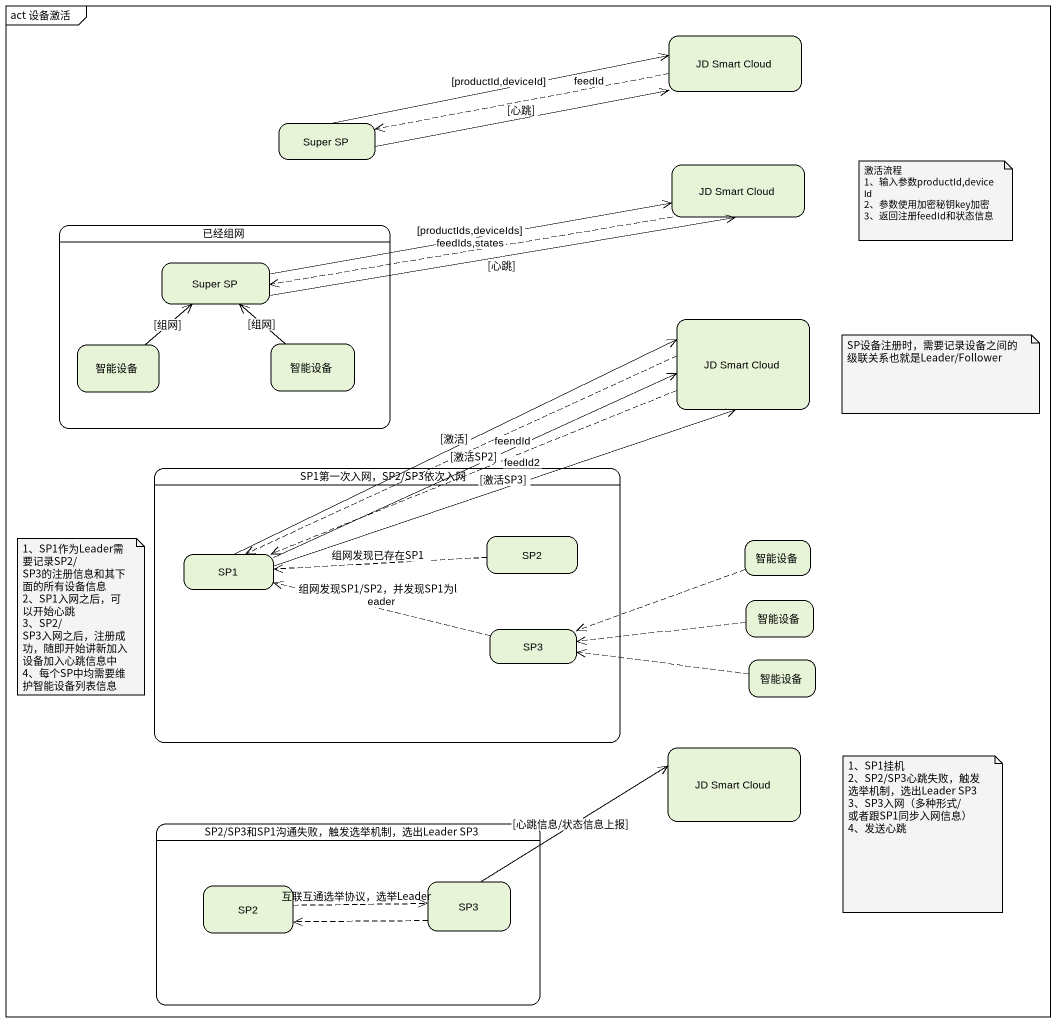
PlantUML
@startuml
mainframe act 设备激活
hide empty description
state "JD Smart Cloud" as JD_Smart_Cloud
state "Super SP" as Super_SP
state "JD Smart Cloud" as JD_Smart_Cloud_2
state 已经组网 {
  state "Super SP" as Super_SP_2
  state 智能设备
  state "智能设备" as 智能设备_2
}
state "JD Smart Cloud" as JD_Smart_Cloud_3
state "SP1第一次入网，SP2/SP3依次入网" as SP1第一次入网_SP2_SP3依次入网 {
  state SP2
  state SP1
  state SP3
}
state "智能设备" as 智能设备_3
state "智能设备" as 智能设备_4
state "智能设备" as 智能设备_5
state "JD Smart Cloud" as JD_Smart_Cloud_4
state "SP2/SP3和SP1沟通失败，触发选举机制，选出Leader SP3" as SP2_SP3和SP1沟通失败_触发选举机制 {
  state "SP2" as SP2_2
  state "SP3" as SP3_2
}
JD_Smart_Cloud -left[dashed]-> Super_SP : feedId
Super_SP -right-> JD_Smart_Cloud : [productId,deviceId]
Super_SP -right-> JD_Smart_Cloud : [心跳]
JD_Smart_Cloud_2 -left[dashed]-> Super_SP_2 : feedIds,states
Super_SP_2 -right-> JD_Smart_Cloud_2
Super_SP_2 -right-> JD_Smart_Cloud_2 : [心跳]
Super_SP_2 -right-> JD_Smart_Cloud_2 : [productIds,deviceIds]
智能设备 -up-> Super_SP_2 : [组网]
智能设备_2 -up-> Super_SP_2 : [组网]
JD_Smart_Cloud_3 -left[dashed]-> SP1 : feendId
JD_Smart_Cloud_3 -left[dashed]-> SP1 : feedId2
SP2 -left[dashed]-> SP1 : 组网发现已存在SP1
SP1 -right-> JD_Smart_Cloud_3 : [激活SP2]
SP1 -right-> JD_Smart_Cloud_3 : [激活SP3]
SP1 -right-> JD_Smart_Cloud_3 : [激活]
智能设备_3 -left[dashed]-> SP3
智能设备_4 -left[dashed]-> SP3
SP3 -left[dashed]-> SP1 : 组网发现SP1/SP2，并发现SP1为leader
智能设备_5 -left[dashed]-> SP3
SP2_2 -right[dashed]-> SP3_2 : 互联互通选举协议，选举Leader
SP3_2 -right-> JD_Smart_Cloud_4 : [心跳信息/状态信息上报]
SP3_2 -left[dashed]-> SP2_2
note as N1
  激活流程
  1、输入参数productId,deviceId
  2、参数使用加密秘钥key加密
  3、返回注册feedId和状态信息
end note
note as N2
  SP设备注册时，需要记录设备之间的级联关系也就是Leader/Follower
end note
note as N3
  1、SP1作为Leader需要记录SP2/SP3的注册信息和其下面的所有设备信息
  2、SP1入网之后，可以开始心跳
  3、SP2/SP3入网之后，注册成功，随即开始讲新加入设备加入心跳信息中
  4、每个SP中均需要维护智能设备列表信息
end note
note as N4
  1、SP1挂机
  2、SP2/SP3心跳失败，触发选举机制，选出Leader SP3
  3、SP3入网（多种形式/或者跟SP1同步入网信息）
  4、发送心跳
end note
@enduml
